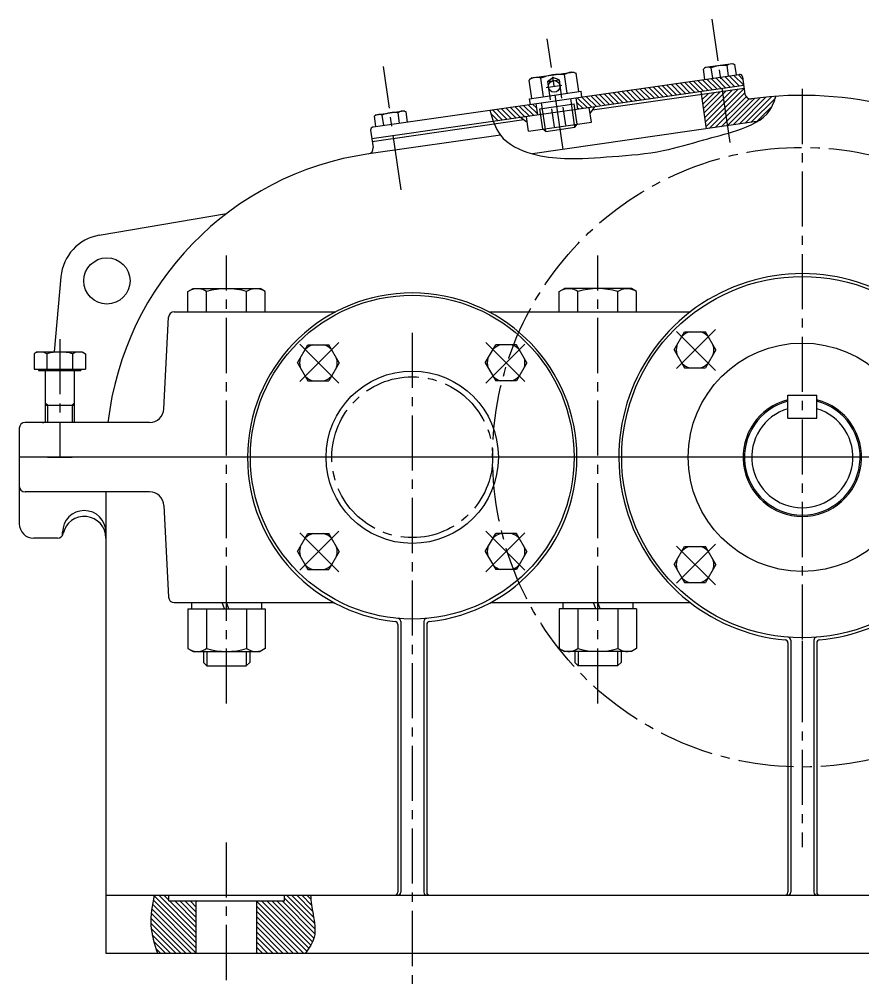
# Model space of a CAD drawing. Header units: inches. Extents: x -601 to 841, y -1711 to 594.
# Drawn here: x -396.2 to -104.3, y -1223.2 to -889.6 of the extents above; entities that cross this region are included whole.
import ezdxf

# ---------------------------------------------------------------- set-up
doc = ezdxf.new("R2010")
doc.units = ezdxf.units.IN
doc.header["$MEASUREMENT"] = 0
doc.linetypes.add('CENTER2', pattern=[28.575000000000003, 19.05, -3.175, 3.175, -3.175])
doc.linetypes.add('DASHED2', pattern=[9.524999999999999, 6.35, -3.175])
for name, color, linetype in [('中心线', 10, 'CENTER2'), ('剖面层', 4, 'Continuous'), ('粗实线', 5, 'Continuous'), ('虚线', 220, 'DASHED2')]:
    doc.layers.add(name, color=color, linetype=linetype)
pattern_1 = [(135, (-412.7315682380431, 0), (-0.8838834764831844, -0.8838834764831844), [])]

msp = doc.modelspace()

# ---------------------------------------------------------------- hatches: boundary and pattern name
at = {"layer": '剖面层'}
h = msp.add_hatch(dxfattribs=at)
h.set_pattern_fill('ANSI31', color=256, scale=10, angle=90)
h.set_pattern_definition(pattern_1)
edge = h.paths.add_edge_path()
edge.add_line((-217.3509378893386, -918.7640193759698), (-233.3440946711436, -921.058540620525))
edge.add_spline(control_points=[(-233.3440946711435, -921.058540620525), (-232.967663716835, -922.3655859111707), (-232.5912327625265, -923.6726312018164), (-232.1438301346461, -924.9272969291176)], knot_values=[0, 0, 0, 0, 3.936302811283582, 3.936302811283582, 3.936302811283582, 3.936302811283582], degree=3, periodic=0)
edge.add_line((-232.1438301346457, -924.9272969291183), (-216.7828786300792, -922.7234775053065))
edge.add_line((-216.7828786300793, -922.7234775053065), (-217.3509378893385, -918.7640193759698))
h.paths.add_polyline_path([(-152.9366162945262, -913.5635219497511), (-153.5046755537855, -909.6040638204141), (-195.9788284444812, -915.6977854966163), (-195.9788284444812, -919.7387424855166)])
h.paths.add_polyline_path([(-145.9386767464648, -909.5288172416372, 0.4142135623731015), (-147.0705560936135, -908.6809675241178), (-153.5046755537855, -909.6040638204141), (-152.9366162945262, -913.5635219497511), (-145.5126323020204, -912.4984108386401)])
h.paths.add_polyline_path([(-195.9788284444812, -915.6977854966163), (-203.4928344366604, -916.7758119685624), (-202.924775177401, -920.7352700978992), (-195.9788284444812, -919.7387424855166)])
h = msp.add_hatch(dxfattribs=at)
h.set_pattern_fill('ANSI31', color=256, scale=10)
h.set_pattern_definition([(45, (-412.7315682380431, 0), (-0.8838834764831844, 0.8838834764831844), [])])
edge = h.paths.add_edge_path()
edge.add_spline(control_points=[(-140.6842242933353, -924.9449612507854), (-138.9678896918649, -923.903188821899), (-136.1701795297158, -921.5160650397206), (-134.9326342282252, -917.9314814968236), (-134.35357037836, -916.2542073445045)], knot_values=[101.6126772420622, 101.6126772420622, 101.6126772420622, 101.6126772420622, 107.5292209361804, 112.7321868829919, 112.7321868829919, 112.7321868829919, 112.7321868829919], degree=3, periodic=0)
edge.add_arc((-125.228828444478, -1041.093178297649), 125.1720000000001, 94.18043454632827, 98.08148784022892)
edge.add_arc((-143.1068398595407, -915.1841067744149), 2.000000000000014, 188.1644517125708, 278.08148784022825, ccw=False)
edge.add_line((-145.0865689242091, -915.4681364040445), (-145.3706174872054, -913.4882753709742))
edge.add_line((-145.3706174872054, -913.4882753709742), (-152.7946014797116, -914.5533864820853))
edge.add_line((-152.7946014797117, -914.5533864820853), (-151.0904237019339, -926.431760870095))
edge.add_line((-151.0904237019336, -926.431760870095), (-141.8689883259623, -925.1087713149907))
edge.add_arc((-125.2288284444803, -1041.093178297644), 117.1719999999964, 97.57960165406178, 98.16445171257311, ccw=False)
h.paths.add_polyline_path([(-152.7946014797117, -914.5533864820852), (-160.2185854722175, -915.6184975931964), (-158.5144076944398, -927.4968719812061), (-151.0904237019336, -926.431760870095)])
h = msp.add_hatch(dxfattribs=at)
h.set_pattern_fill('ANSI31', color=256, scale=10, angle=90)
h.set_pattern_definition(pattern_1)
edge = h.paths.add_edge_path()
edge.add_spline(control_points=[(-297.1764129379735, -1212.610085788495), (-295.907222933165, -1210.825955517451), (-293.0742834620423, -1206.843625805336), (-294.6126718204841, -1199.56424699206), (-295.2022664086412, -1194.816091365883), (-295.4761936031719, -1192.610085788495)], knot_values=[0, 0, 0, 0, 6.31539913176551, 14.09650517928127, 20.84872790793155, 20.84872790793155, 20.84872790793155, 20.84872790793155], degree=3, periodic=0)
edge.add_line((-295.4761936031719, -1192.610085788495), (-304.4788284444813, -1192.610085788495))
edge.add_line((-304.4788284444812, -1192.610085788495), (-304.4788284444812, -1194.610085788495))
edge.add_line((-304.4788284444812, -1194.610085788495), (-313.9788284444812, -1194.610085788495))
edge.add_line((-313.9788284444812, -1194.610085788495), (-313.9788284444812, -1212.610085788495))
edge.add_line((-313.9788284444812, -1212.610085788495), (-297.1764129379737, -1212.610085788495))
edge = h.paths.add_edge_path()
edge.add_line((-334.9788284444812, -1194.610085788495), (-344.4788284444812, -1194.610085788495))
edge.add_line((-344.4788284444812, -1194.610085788495), (-344.4788284444812, -1192.610085788495))
edge.add_line((-344.4788284444812, -1192.610085788495), (-349.5022546397959, -1192.610085788495))
edge.add_spline(control_points=[(-349.5022546397959, -1192.610085788495), (-350.1931633072418, -1196.097985331568), (-351.5337712194691, -1202.865747765036), (-349.4363777973181, -1209.429225471311), (-348.4199173468369, -1212.610085788495)], knot_values=[0, 0, 0, 0, 10.47382628772975, 20.32293855066956, 20.32293855066956, 20.32293855066956, 20.32293855066956], degree=3, periodic=0)
edge.add_line((-348.4199173468369, -1212.610085788495), (-334.9788284444813, -1212.610085788495))
edge.add_line((-334.9788284444812, -1212.610085788495), (-334.9788284444812, -1194.610085788495))

# ---------------------------------------------------------------- linework, layer by layer
at = {"layer": '中心线'}
for p, q in [((-150.2552268381592, -932.2532081187151), (-156.3745266078595, -889.6007720848744)), ((-208.0076343111477, -934.5976127219469), (-213.4851084203056, -896.4187976842044)), ((-264.0896480565871, -948.5849118224191), (-270.2089478262869, -905.9324757885785)), ((-213.8389427736479, -913.2089609246696), (-208.4250139022461, -912.4322302903475)), ((-125.2288284444812, -913.6936699422185), (-125.2288284444812, -1175.964482722055)), ((-324.4788284444789, -1126.272149175107), (-324.4788284444794, -971.3153364347163)), ((-195.9788284444835, -1126.272149175107), (-195.978828444483, -971.3153364347163)), ((-155.2808666449096, -1011.041140097221), (-169.4230022686406, -996.8990044734899)), ((-155.2808666449096, -996.8990044734899), (-169.4230022686406, -1011.041140097221)), ((-382.2288284444808, -1000.241617175954), (-382.2288284444808, -1041.093178297649)), ((-260.2288284444812, -998.0460987442148), (-260.2288284444812, -1223.225970711781)), ((-285.6846725671967, -1015.473674369598), (-299.744893736723, -1001.413453200072)), ((-285.6846725671971, -1001.413453200072), (-299.744893736723, -1015.473674369598)), ((-234.7729843217658, -1015.473674369598), (-220.7127631522394, -1001.413453200072)), ((-234.7729843217653, -1001.413453200072), (-220.7127631522394, -1015.473674369598)), ((-285.6846725671967, -1066.7126822257), (-299.744893736723, -1080.772903395226)), ((-285.6846725671971, -1080.772903395226), (-299.744893736723, -1066.7126822257)), ((-234.7729843217658, -1066.7126822257), (-220.7127631522394, -1080.772903395226)), ((-234.7729843217653, -1080.772903395226), (-220.7127631522394, -1066.7126822257)), ((-155.2808666449096, -1071.145216498077), (-169.4230022686406, -1085.287352121808)), ((-155.2808666449096, -1085.287352121808), (-169.4230022686406, -1071.145216498077)), ((-324.4788284444786, -1221.947498758542), (-324.4788284444789, -1171.150917239655))]:
    msp.add_line(p, q, dxfattribs=at)
for centre, radius in [((-125.2288284444812, -1041.093178297648), 107.1765), ((-260.2288284444812, -1041.093178297649), 27.8235)]:
    msp.add_circle(centre, radius, dxfattribs=at)
at = {"layer": '粗实线'}
for p, q in [((-158.8581111615476, -906.3311585614481), (-159.4851104278309, -906.8239287319268)), ((-158.9736770949321, -910.3886956722661), (-159.4851104278309, -906.823928731927)), ((-149.2873584645422, -904.9580528207073), (-158.8581111615476, -906.3311585614481)), ((-156.2391763243586, -909.9963797463402), (-156.757170943225, -906.3858796599654)), ((-150.7701747832125, -909.2117478944882), (-151.2881694020784, -905.6012478081135)), ((-149.2873584645422, -904.9580528207073), (-148.5471073455387, -905.254665028223)), ((-148.0356740126394, -908.8194319685623), (-148.5471073455383, -905.2546650282233)), ((-273.7732162323855, -926.8588638204145), (-147.070556093614, -908.6809675241178)), ((-218.8456040891201, -909.8863043257033), (-219.7818473374164, -910.6221149875043)), ((-218.8722981843857, -916.9618088298201), (-219.7818473374164, -910.6221149875043)), ((-218.8456040891201, -909.8863043257033), (-204.5544349035463, -907.835965436814)), ((-214.7891069885077, -916.3759977187091), (-215.7151812757302, -909.9211212156948)), ((-206.6227245967507, -915.2043754964868), (-207.5487988839732, -908.7494989934726)), ((-204.5544349035463, -907.835965436814), (-203.4490825539028, -908.2788705430594)), ((-202.5395334008726, -914.6185643853751), (-203.4490825539028, -908.2788705430594)), ((-145.9386767464648, -909.5288172416372), (-145.0865689242091, -915.4681364040447)), ((-145.5126323020199, -912.4984108386401), (-274.1950215054603, -930.9603367645656)), ((-145.3706174872054, -913.4882753709742), (-197.833437700916, -921.0150605561593)), ((-219.6146965836365, -917.0683199409312), (-201.7971350016219, -914.5120532742645)), ((-219.330666954007, -919.0480490055995), (-219.6146965836365, -917.0683199409312)), ((-203.9534288999475, -926.9442854400522), (-205.3735770480953, -917.0456401167106)), ((-202.924775177401, -920.7352700978992), (-203.4928344366604, -916.7758119685625)), ((-201.513105371992, -916.4917823389328), (-201.7971350016219, -914.5120532742645)), ((-160.360600287032, -914.6286330608622), (-158.5144076944398, -927.4968719812061)), ((-216.7828786300793, -922.7234775053066), (-217.3509378893386, -918.7640193759698)), ((-216.077043727375, -920.6017336258235), (-204.1986693393651, -918.8975558480454)), ((-215.0688966297994, -927.628669911077), (-216.077043727375, -920.6017336258233)), ((-214.0500471297555, -928.3928365511633), (-215.4701952779037, -918.4941912278217)), ((-203.190522241789, -925.9244921332992), (-204.1986693393651, -918.8975558480454)), ((-198.2411995801185, -925.2144180592252), (-198.9653170480647, -920.1672108386399)), ((-198.6812874184352, -922.1469399033081), (-196.9855879833963, -919.8831812090102)), ((-272.6925323799755, -922.6628622651522), (-273.3195316462588, -923.1556324356308)), ((-272.8080983133596, -926.72039937597), (-273.3195316462584, -923.155632435631)), ((-272.6925323799755, -922.6628622651522), (-263.1217796829696, -921.2897565244114)), ((-270.0735975427865, -926.3280834500441), (-270.5915921616524, -922.7175833636694)), ((-264.6045960016399, -925.5434515981923), (-265.1225906205063, -921.9329515118176)), ((-263.1217796829696, -921.2897565244114), (-262.3815285639662, -921.586368731927)), ((-261.8700952310674, -925.1511356722663), (-262.3815285639662, -921.5863687319272)), ((-220.4583071297866, -925.2712658292342), (-222.722065824084, -923.5755663941954)), ((-220.0182192914699, -928.3387439851512), (-220.742336759416, -923.2915367645659)), ((-221.5901864769353, -924.4234161117148), (-274.0530066906454, -931.9502012968999)), ((-220.0182192914699, -928.3387439851513), (-198.2411995801185, -925.214418059225)), ((-141.8689883259626, -925.1087713149917), (-218.6446528696938, -936.1236944951888)), ((-214.0480542936721, -928.3933458356776), (-203.9551981663894, -926.9453344694266)), ((-203.9551981663894, -926.9453344694266), (-203.190522241789, -925.9244921332992)), ((-229.7388484648127, -929.6334529952829), (-275.2823988148516, -936.1675378702287)), ((-274.6210659499047, -927.9907431675643), (-273.7689581276491, -933.9300623299717)), ((-214.0480542936721, -928.3933458356776), (-215.0688966297994, -927.628669911077)), ((-208.0076343111477, -934.5976127219468), (-208.0076343111477, -934.5976127219468)), ((-368.579417108906, -964.3218645641708), (-324.4788284444812, -956.7845933255361)), ((-381.819096533372, -978.6542917666977), (-384.1703112281566, -1004.693178297649)), ((-337.8542592697827, -983.8097348401762), (-336.0832450167468, -982.7872392844475)), ((-337.8538284444812, -990.7872392844471), (-337.8538284444812, -983.8094861030726)), ((-336.0832450167472, -982.7872392844475), (-312.8744118722157, -982.7872392844475)), ((-331.4070314444807, -990.7872392844471), (-331.4070314444812, -983.8089886288648)), ((-317.5506254444817, -990.7872392844471), (-317.5506254444813, -983.8089886288648)), ((-311.1033976191798, -983.8097348401765), (-312.8744118722152, -982.7872392844475)), ((-311.1038284444812, -990.7872392844471), (-311.1038284444812, -983.8094861030726)), ((-209.3542592697827, -983.8097348401765), (-207.5832450167472, -982.7872392844475)), ((-209.3538284444812, -990.7872392844471), (-209.3538284444812, -983.8094861030726)), ((-184.3744118722152, -982.7872392844475), (-207.5832450167468, -982.7872392844475)), ((-202.9070314444807, -990.7872392844471), (-202.9070314444812, -983.8089886288648)), ((-189.0506254444817, -990.7872392844471), (-189.0506254444813, -983.8089886288648)), ((-182.6033976191798, -983.8097348401762), (-184.3744118722157, -982.7872392844475)), ((-182.6038284444812, -990.7872392844471), (-182.6038284444812, -983.8094861030726)), ((-342.576343878713, -990.7872392844469), (-286.7207063525475, -990.787239284447)), ((-233.736950536415, -990.787239284447), (-163.9788284444812, -990.787239284447)), ((-346.1566236584827, -1024.342866380093), (-344.5738485565143, -992.6873640514694)), ((-169.5419344567235, -1003.970065502), (-165.9469344567497, -997.7433428488343)), ((-165.9469344567497, -997.7433428488343), (-158.7569344568001, -997.7433428488343)), ((-155.1619344568262, -1003.970065502), (-158.7569344568001, -997.7433428488343)), ((-299.9047831519088, -1008.44355700148), (-296.3097831519344, -1002.216834348314)), ((-296.3097831519344, -1002.216834348314), (-289.1197831519853, -1002.216834348314)), ((-285.5247831520114, -1008.44355700148), (-289.1197831519853, -1002.216834348314)), ((-234.932873736951, -1008.44355700148), (-231.3378737369771, -1002.216834348314)), ((-224.147873737028, -1002.216834348314), (-231.3378737369771, -1002.216834348314)), ((-220.5528737370537, -1008.44355700148), (-224.147873737028, -1002.216834348314)), ((-169.5419344567235, -1003.970065502001), (-165.946946205871, -1010.19679493851)), ((-155.1619344568262, -1003.970065502001), (-158.7569227076788, -1010.19679493851)), ((-390.0032034444807, -1004.693178297649), (-391.1138284444805, -1005.334397940368)), ((-391.1138284444805, -1005.334397940368), (-391.1138284444805, -1010.593178297649)), ((-390.0032034444807, -1004.693178297649), (-374.4544534444808, -1004.693178297649)), ((-386.6713284444804, -1005.283906718752), (-386.6713284444804, -1010.593178297649)), ((-377.7863284444807, -1005.283906718752), (-377.7863284444807, -1010.593178297649)), ((-374.4544534444808, -1004.693178297649), (-373.3438284444806, -1005.334397940368)), ((-373.3438284444806, -1005.334397940368), (-373.3438284444806, -1010.593178297649)), ((-391.1138284444805, -1010.593178297649), (-373.3438284444806, -1010.593178297649)), ((-389.5288284444805, -1010.593178297649), (-389.5288284444805, -1011.093178297649)), ((-374.9288284444806, -1010.593178297649), (-374.9288284444806, -1011.093178297649)), ((-299.9047831519088, -1008.44355700148), (-296.3097949010562, -1014.67028643799)), ((-285.5247831520114, -1008.44355700148), (-289.119771402864, -1014.67028643799)), ((-234.932873736951, -1008.44355700148), (-231.3378854860985, -1014.67028643799)), ((-220.5528737370537, -1008.44355700148), (-224.1478619879063, -1014.67028643799)), ((-165.946946205871, -1010.19679493851), (-158.7569227076788, -1010.19679493851)), ((-389.5288284444805, -1011.093178297649), (-374.9288284444806, -1011.093178297649)), ((-387.2288284444808, -1011.093178297649), (-387.2288284444808, -1029.093178297649)), ((-377.2288284444808, -1011.093178297649), (-377.2288284444808, -1029.093178297649)), ((-296.3097949010562, -1014.67028643799), (-289.119771402864, -1014.67028643799)), ((-224.1478619879063, -1014.67028643799), (-231.3378854860985, -1014.67028643799)), ((-130.2288284444812, -1027.593178297649), (-130.2288284444812, -1019.593178297649)), ((-130.2288284444812, -1019.593178297649), (-120.2288284444812, -1019.593178297649)), ((-120.2288284444812, -1027.593178297649), (-120.2288284444812, -1019.593178297649)), ((-386.4788284444808, -1023.093178297649), (-387.2288284444808, -1022.343178297649)), ((-387.2288284444808, -1023.093178297649), (-377.2288284444808, -1023.093178297649)), ((-386.4788284444808, -1023.093178297649), (-386.4788284444808, -1029.093178297649)), ((-377.9788284444808, -1023.093178297649), (-377.2288284444808, -1022.343178297649)), ((-377.9788284444808, -1023.093178297649), (-377.9788284444808, -1029.093178297649)), ((-388.2010848578479, -1029.093178297649), (-394.2288284444812, -1029.093178297649)), ((-351.1503853529857, -1029.093178297649), (-388.2010848578479, -1029.093178297649)), ((-130.2288284444812, -1027.593178297649), (-120.2288284444812, -1027.593178297649)), ((-396.2288284444812, -1031.093178297649), (-396.2288284444812, -1051.093178297649)), ((-8.056828444481198, -1041.093178297648), (-396.2288284444812, -1041.093178297649)), ((-386.4788284444808, -1041.093178297649), (-377.9788284444808, -1041.093178297649)), ((-396.2288284444812, -1051.093178297649), (-396.2288284444812, -1064.093178297649)), ((-351.1503853529857, -1053.093178297649), (-394.2288284444812, -1053.093178297649)), ((-366.2288284444812, -1053.093178297649), (-366.2288284444812, -1212.610085788495)), ((-346.1566236584827, -1057.843490215205), (-344.5738485565143, -1089.498992543829)), ((-381.2288284444812, -1067.99112994309), (-381.2288284444812, -1067.058261917473)), ((-299.9047831519088, -1073.742799593817), (-296.3097949010562, -1067.516070157307)), ((-296.3097949010562, -1067.516070157307), (-289.119771402864, -1067.516070157307)), ((-285.5247831520114, -1073.742799593817), (-289.119771402864, -1067.516070157307)), ((-234.932873736951, -1073.742799593817), (-231.3378854860985, -1067.516070157307)), ((-224.1478619879063, -1067.516070157307), (-231.3378854860985, -1067.516070157307)), ((-220.5528737370537, -1073.742799593817), (-224.1478619879063, -1067.516070157307)), ((-383.0159162549844, -1069.093178297649), (-391.2288284444812, -1069.093178297649)), ((-299.9047831519088, -1073.742799593817), (-296.3097831519344, -1079.969522246983)), ((-285.5247831520114, -1073.742799593817), (-289.1197831519853, -1079.969522246983)), ((-234.932873736951, -1073.742799593817), (-231.3378737369771, -1079.969522246983)), ((-220.5528737370537, -1073.742799593817), (-224.147873737028, -1079.969522246983)), ((-169.5419344567235, -1078.216291093295), (-165.946946205871, -1071.989561656786)), ((-165.946946205871, -1071.989561656786), (-158.7569227076788, -1071.989561656786)), ((-155.1619344568262, -1078.216291093295), (-158.7569227076788, -1071.989561656786)), ((-296.3097831519344, -1079.969522246983), (-289.1197831519853, -1079.969522246983)), ((-224.147873737028, -1079.969522246983), (-231.3378737369771, -1079.969522246983)), ((-169.5419344567235, -1078.216291093296), (-165.9469344567497, -1084.443013746462)), ((-155.1619344568262, -1078.216291093296), (-158.7569344568001, -1084.443013746462)), ((-165.9469344567497, -1084.443013746462), (-158.7569344568001, -1084.443013746462)), ((-342.5763438787135, -1091.399117310852), (-287.3351346450736, -1091.399117310852)), ((-337.8538284444812, -1093.499117310851), (-311.1038284444812, -1093.499117310851)), ((-337.8538284444812, -1093.499117310851), (-337.8538284444812, -1107.276870492226)), ((-336.5788284444816, -1091.399117310851), (-336.5788284444816, -1093.499117310851)), ((-336.5788284444816, -1093.499117310851), (-312.3788284444813, -1093.499117310851)), ((-331.4070314444803, -1093.499117310851), (-331.4070314444812, -1107.277367966434)), ((-325.2128909525222, -1093.499117310852), (-325.9772284444812, -1091.399117310852)), ((-323.7144909525223, -1093.499117310852), (-324.4788284444812, -1091.399117310852)), ((-324.2426848090072, -1093.499117310851), (-323.4783473170482, -1093.499117310851)), ((-317.5506254444826, -1093.499117310851), (-317.5506254444808, -1107.277367966433)), ((-312.3788284444813, -1091.399117310851), (-312.3788284444813, -1093.499117310851)), ((-311.1038284444812, -1093.499117310851), (-311.1038284444812, -1107.276870492225)), ((-233.1225222438889, -1091.399117310852), (-163.9788284444803, -1091.399117310852)), ((-182.6038284444812, -1093.499117310851), (-209.3538284444812, -1093.499117310851)), ((-209.3538284444812, -1093.499117310851), (-209.3538284444812, -1107.276870492225)), ((-208.0788284444811, -1091.399117310851), (-208.0788284444811, -1093.499117310851)), ((-183.8788284444809, -1093.499117310851), (-208.0788284444811, -1093.499117310851)), ((-202.9070314444798, -1093.499117310851), (-202.9070314444816, -1107.277367966433)), ((-196.7128909525222, -1093.499139284447), (-197.4772284444812, -1091.399139284446)), ((-196.2149720799553, -1093.499117310851), (-196.9793095719142, -1093.499117310851)), ((-195.2144909525223, -1093.499139284447), (-195.9788284444812, -1091.399139284447)), ((-189.0506254444822, -1093.499117310851), (-189.0506254444813, -1107.277367966434)), ((-183.8788284444809, -1091.399117310851), (-183.8788284444809, -1093.499117310851)), ((-182.6038284444812, -1093.499117310851), (-182.6038284444812, -1107.276870492226)), ((-265.2288284444812, -1098.945658510408), (-265.2288284444812, -1191.610085788495)), ((-264.2288284444812, -1097.873456563963), (-264.2288284444812, -1191.610085788495)), ((-256.2288284444812, -1097.873456563963), (-256.2288284444812, -1191.610085788495)), ((-255.2288284444812, -1098.945658510408), (-255.2288284444812, -1191.610085788495)), ((-337.8542592697827, -1107.276621755122), (-336.0832450167468, -1108.299117310851)), ((-311.1033976191798, -1107.276621755122), (-312.8744118722152, -1108.299117310851)), ((-209.3542592697827, -1107.276621755122), (-207.5832450167472, -1108.299117310851)), ((-182.6033976191798, -1107.276621755122), (-184.3744118722157, -1108.299117310851)), ((-130.2288284444812, -1105.313502183472), (-130.2288284444812, -1191.610085788495)), ((-129.2288284444812, -1104.396021835677), (-129.2288284444812, -1191.610085788495)), ((-125.2288284444812, -1104.593178297649), (-125.2288284444812, -1131.930037232698)), ((-121.2288284444812, -1104.396021835677), (-121.2288284444812, -1191.610085788495)), ((-120.2288284444812, -1105.313502183472), (-120.2288284444812, -1191.610085788495)), ((-336.0832450167472, -1108.299117310851), (-312.8744118722152, -1108.299117310851)), ((-332.4788284444812, -1108.29911731085), (-332.4788284444812, -1112.09911731085)), ((-331.278828444481, -1108.299117310851), (-331.278828444481, -1113.299117310851)), ((-317.678828444481, -1108.299117310851), (-317.678828444481, -1113.299117310851)), ((-316.4788284444812, -1108.299117310851), (-316.4788284444812, -1112.099117310851)), ((-184.3744118722152, -1108.299117310851), (-207.5832450167472, -1108.299117310851)), ((-203.9788284444812, -1108.299117310851), (-203.9788284444812, -1112.099117310851)), ((-202.7788284444814, -1108.299117310851), (-202.7788284444814, -1113.299117310851)), ((-189.1788284444815, -1108.299117310851), (-189.1788284444815, -1113.299117310851)), ((-187.9788284444812, -1108.29911731085), (-187.9788284444812, -1112.09911731085)), ((-331.2788284444814, -1113.29911731085), (-332.4788284444812, -1112.09911731085)), ((-331.2788284444805, -1113.299117310851), (-317.678828444481, -1113.299117310851)), ((-317.678828444481, -1113.299117310851), (-316.4788284444812, -1112.099117310851)), ((-202.7788284444814, -1113.299117310851), (-203.9788284444812, -1112.099117310851)), ((-189.178828444482, -1113.299117310851), (-202.7788284444814, -1113.299117310851)), ((-189.178828444481, -1113.29911731085), (-187.9788284444812, -1112.09911731085)), ((-366.2288284444812, -1192.610085788495), (-62.73961884722303, -1192.610085788495)), ((-344.4788284444812, -1194.610085788496), (-344.4788284444812, -1192.610085788495)), ((-304.4788284444812, -1194.610085788496), (-304.4788284444812, -1192.610085788495)), ((-344.4788284444812, -1194.610085788495), (-304.4788284444812, -1194.610085788495)), ((-334.9788284444812, -1212.610085788495), (-334.9788284444812, -1194.610085788496)), ((-313.9788284444812, -1212.610085788495), (-313.9788284444812, -1194.610085788496)), ((-366.2288284444812, -1212.610085788495), (-0.05682844448119795, -1212.610085788495))]:
    msp.add_line(p, q, dxfattribs=at)
for centre, radius in [((-211.1319602370736, -912.8205930105954), 1.999999999999773), ((-365.883927706182, -980.0931782976493), 8), ((-125.2288284444812, -1041.093178297649), 62.5), ((-260.2288284444812, -1041.093178297649), 56), ((-125.2288284444812, -1041.093178297649), 39.5), ((-260.2288284444812, -1041.093178297649), 29.8235)]:
    msp.add_circle(centre, radius, dxfattribs=at)
for centre, radius, start, end in [((-157.7651709880165, -909.0860663099963), 2.8821991664881, 69.52901739181122, 118.5089718210321), ((-152.5105718500818, -916.5331155467534), 11, 83.61968519842362, 112.7092182267071), ((-149.5616686762969, -907.9091185322185), 2.8821991664881, 77.8199316041008, 126.7998860333596), ((-217.1602285923032, -914.3720576521765), 4.679636407749619, 72.01338637450323, 115.6417693703563), ((-209.143752829666, -926.6786964632736), 18, 84.91643680689474, 111.4124666182463), ((-204.9106550046681, -912.6146243188426), 4.679636407749619, 80.68713405478753, 124.3155170506323), ((-146.9285412787985, -909.670832056452), 1, 8.16445171257149, 98.16445171258071), ((-143.1068398595407, -915.1841067744149), 2, 188.1644517125761, 278.0814878402382), ((-125.2288284444812, -1041.093178297649), 125.172, 6.320338029578686, 98.08148784023824), ((-271.599592206444, -925.4177700137003), 2.8821991664881, 69.52901739181122, 118.5089718210321), ((-266.3449930685097, -932.8648192504575), 11, 83.61968519842362, 112.7092182267071), ((-263.3960898947248, -924.2408222359226), 2.8821991664881, 77.8199316041008, 126.7998860333596), ((-273.6312014175705, -927.8487283527487), 1, 98.16445171258071, 188.1644517125715), ((-125.2288284444812, -1041.093178297648), 117.172, 97.57960165407563, 98.16445171258071), ((-275.7486871923174, -934.2140919596012), 2, 278.2474155849269, 8.164451712568422), ((-260.2288284444812, -1041.093178297649), 106, 98.16445171258071, 173.4997501079582), ((-365.883927706182, -980.0931782976493), 16, 99.69876237276226, 174.8403964612421), ((-125.2288284444812, -1041.093178297649), 63.5, 52.39341479700343, 264.6624431505863), ((-334.6304299444814, -988.3826769889564), 5.595437704508846, 54.82496585123025, 114.7762850705595), ((-324.4788284444812, -1006.787239284448), 24.00000000000006, 73.22134569323698, 106.778654306763), ((-314.327226944481, -988.3826769889564), 5.595437704508846, 65.22371492944055, 125.1750341487697), ((-206.1304299444814, -988.3826769889564), 5.595437704508846, 54.82496585123037, 114.7762850705595), ((-195.9788284444812, -1006.787239284448), 24.00000000000006, 73.22134569323701, 106.778654306763), ((-185.827226944481, -988.3826769889564), 5.595437704508846, 65.22371492944049, 125.1750341487696), ((-260.2288284444812, -1041.256838102984), 57, 275.9377724515937, 264.0622275484063), ((-342.576343878713, -992.7872392844469), 2, 90, 177.1375947999991), ((-162.3519344567749, -1003.970072285355), 6.5, 106.6728859899872, 133.3270098068395), ((-162.3519344567749, -1003.970072285355), 6.5, 46.67299019316054, 73.32711401003984), ((-292.7147831519601, -1008.443563784835), 6.5, 106.6728859899602, 133.3270098068396), ((-292.7147831519601, -1008.443563784835), 6.5, 46.67299019316043, 73.32711401003984), ((-227.7428737370024, -1008.443563784835), 6.5, 106.6728859899872, 133.3270098068394), ((-227.7428737370024, -1008.443563784835), 6.5, 46.67299019316063, 73.32711401003984), ((-162.3519344567749, -1003.970072285355), 6.5, 166.6729901931635, 193.3269016962167), ((-162.3519344567749, -1003.970072285355), 6.5, 346.6730983037752, 13.3270098068365), ((-388.8925784444809, -1009.164701455563), 4.471523157913334, 60.21447819630826, 111.977800294165), ((-382.2288284444808, -1021.693178297649), 16.99999999999977, 74.85138980713573, 105.1486101928643), ((-375.5650784444806, -1009.164701455563), 4.471523157913334, 68.02219970583496, 119.7855218036918), ((-292.7147831519601, -1008.443563784835), 6.5, 166.6729901931635, 193.3269016962167), ((-292.7147831519601, -1008.443563784835), 6.5, 346.6730983037749, 13.32700980683652), ((-227.7428737370024, -1008.443563784835), 6.5, 166.6729901931636, 193.3269016962254), ((-227.7428737370024, -1008.443563784835), 6.5, 346.6730983037832, 13.3270098068364), ((-162.3519344567749, -1003.970072285355), 6.5, 226.6728820825747, 253.326905603909), ((-162.3519344567749, -1003.970072285355), 6.5, 286.6730943960639, 313.3271179174288), ((-292.7147831519601, -1008.443563784835), 6.5, 226.6728820825748, 253.326905603909), ((-292.7147831519601, -1008.443563784835), 6.5, 286.6730943960639, 313.3271179174289), ((-227.7428737370024, -1008.443563784835), 6.5, 226.672882082571, 253.326905603909), ((-227.7428737370024, -1008.443563784835), 6.5, 286.673094396091, 313.3271179174251), ((-125.2288284444812, -1041.093178297649), 20.5, 104.1169805713168, 75.88301942868326), ((-125.2288284444812, -1041.093178297649), 20, 104.4775121859299, 75.52248781407008), ((-351.1503853529857, -1024.093178297649), 5, 270, 357.1375948000001), ((-125.2288284444812, -1041.093178297649), 17.5, 106.6015495990164, 73.39845040098362), ((-394.2288284444812, -1031.093178297649), 2, 90, 180), ((-388.2010848578479, -1027.093178297649), 2, 270, 299.0864159130124), ((-394.2288284444812, -1051.093178297649), 2, 180, 270), ((-351.1503853529857, -1058.093178297649), 5, 2.862405199999868, 90), ((-373.7288284444812, -1067.058261917473), 7.5, 7.016709298534877e-15, 180), ((-391.2288284444812, -1064.093178297649), 5, 180, 270), ((-373.7288284444812, -1069.093178297649), 7.5, 7.016709298534877e-15, 167.8468025309919), ((-383.0159162549844, -1067.093178297649), 2, 270, 347.8468025309942), ((-292.7147831519601, -1073.742792810462), 6.5, 106.673094396091, 133.3271179173957), ((-292.7147831519601, -1073.742792810462), 6.5, 46.6728820825705, 73.32690560390904), ((-227.7428737370024, -1073.742792810462), 6.5, 106.673094396091, 133.3271179174295), ((-227.7428737370024, -1073.742792810462), 6.5, 46.67288208260435, 73.32690560390904), ((-292.7147831519601, -1073.742792810462), 6.5, 166.6730983037721, 193.3270098068137), ((-292.7147831519601, -1073.742792810462), 6.5, 346.6729901931861, 13.32690169622831), ((-227.7428737370024, -1073.742792810462), 6.5, 166.6730983037717, 193.3270098068137), ((-227.7428737370024, -1073.742792810462), 6.5, 346.6729901931861, 13.32690169622787), ((-162.3519344567749, -1078.216284309941), 6.5, 106.673094396091, 133.3271179173954), ((-162.3519344567749, -1078.216284309941), 6.5, 46.67288208257075, 73.32690560390905), ((-162.3519344567749, -1078.216284309941), 6.5, 166.6730983037726, 193.3270098068143), ((-162.3519344567749, -1078.216284309941), 6.5, 346.6729901931857, 13.32690169622775), ((-292.7147831519601, -1073.742792810462), 6.5, 226.6729901931585, 253.3271140100398), ((-292.7147831519601, -1073.742792810462), 6.5, 286.6728859899602, 313.3270098068415), ((-227.7428737370024, -1073.742792810462), 6.5, 226.6729901931904, 253.3271140100398), ((-227.7428737370024, -1073.742792810462), 6.5, 286.6728859899602, 313.3270098068096), ((-162.3519344567749, -1078.216284309941), 6.5, 226.6729901931905, 253.3271140100398), ((-162.3519344567749, -1078.216284309941), 6.5, 286.6728859899602, 313.3270098068094), ((-342.5763438787135, -1089.399117310852), 2, 182.8624052000006, 270), ((-125.2288284444812, -1041.093178297649), 63.5, 275.3375568494137, 307.6065852029955), ((-265.2288284444812, -1097.873456563963), 1, 0, 84.96758650449313), ((-255.2288284444812, -1097.873456563963), 1, 95.03241349550687, 180), ((-266.2288284444812, -1098.945658510408), 1, 0, 84.06222754840631), ((-254.2288284444812, -1098.945658510408), 1, 95.93777245159369, 180), ((-130.2288284444812, -1104.396021835677), 1, 0, 85.48384637268518), ((-120.2288284444812, -1104.396021835677), 1, 94.51615362731484, 180), ((-334.6304299444814, -1102.703679606342), 5.595437704508846, 245.2237149294405, 305.1750341487698), ((-324.4788284444812, -1084.299117310851), 24.00000000000006, 253.221345693237, 286.778654306763), ((-314.327226944481, -1102.703679606342), 5.595437704508846, 234.8249658512302, 294.7762850705595), ((-206.1304299444814, -1102.703679606342), 5.595437704508846, 245.2237149294405, 305.1750341487696), ((-195.9788284444812, -1084.299117310851), 24.00000000000006, 253.221345693237, 286.778654306763), ((-185.827226944481, -1102.703679606342), 5.595437704508846, 234.8249658512303, 294.7762850705595), ((-131.2288284444812, -1105.313502183472), 1, 0, 84.66244315058637), ((-119.2288284444812, -1105.313502183472), 1, 95.33755684941366, 180), ((-266.2288284444812, -1191.610085788495), 1, 270, 1.272221872585407e-14), ((-265.2288284444812, -1191.610085788495), 1, 270, 1.272221872585407e-14), ((-255.2288284444812, -1191.610085788495), 1, 180, 270), ((-254.2288284444812, -1191.610085788495), 1, 180, 270), ((-131.2288284444812, -1191.610085788495), 1, 270, 0), ((-130.2288284444812, -1191.610085788495), 1, 270, 0), ((-120.2288284444812, -1191.610085788495), 1, 180, 270), ((-119.2288284444812, -1191.610085788495), 1, 180, 270)]:
    msp.add_arc(centre, radius, start, end, dxfattribs=at)
for points in [[(-233.3440946711435, -921.058540620525), (-229.7388484648127, -929.6334529952828), (-218.6446528696938, -936.1236944951888), (-207.5610667702254, -937.7102553756536), (-190.8959386316565, -937.0742533000303), (-173.3360641848267, -935.0162756088539), (-159.3426679794647, -931.3123725854675), (-147.9076319646992, -928.0424493194441), (-136.4323488127411, -921.0238545918837), (-134.35357037836, -916.2542073445045)], [(-349.5022546397959, -1192.610085788495), (-350.6618271879124, -1203.019525187963), (-348.4199173468369, -1212.610085788495)], [(-295.4761936031719, -1192.610085788495), (-294.550198583459, -1199.298511986097), (-294.1462289625201, -1207.069124566071), (-297.1764129379735, -1212.610085788495)]]:
    msp.add_spline(points, degree=3, dxfattribs=at)
at = {"layer": '虚线'}
for p, q in [((-213.3957189313714, -911.124893575557), (-211.5799744498281, -909.6978668375192)), ((-213.3957189313714, -911.124893575557), (-209.4362608020351, -910.5568343162978)), ((-209.4362608020351, -910.5568343162978), (-211.5799744498277, -909.697866837519)), ((-209.4362608020347, -910.5568343162981), (-207.0218971653621, -927.3853105229222)), ((-213.3957189313714, -911.124893575557), (-210.9813552946989, -927.9533697821815))]:
    msp.add_line(p, q, dxfattribs=at)

doc.saveas('drawing.dxf')
